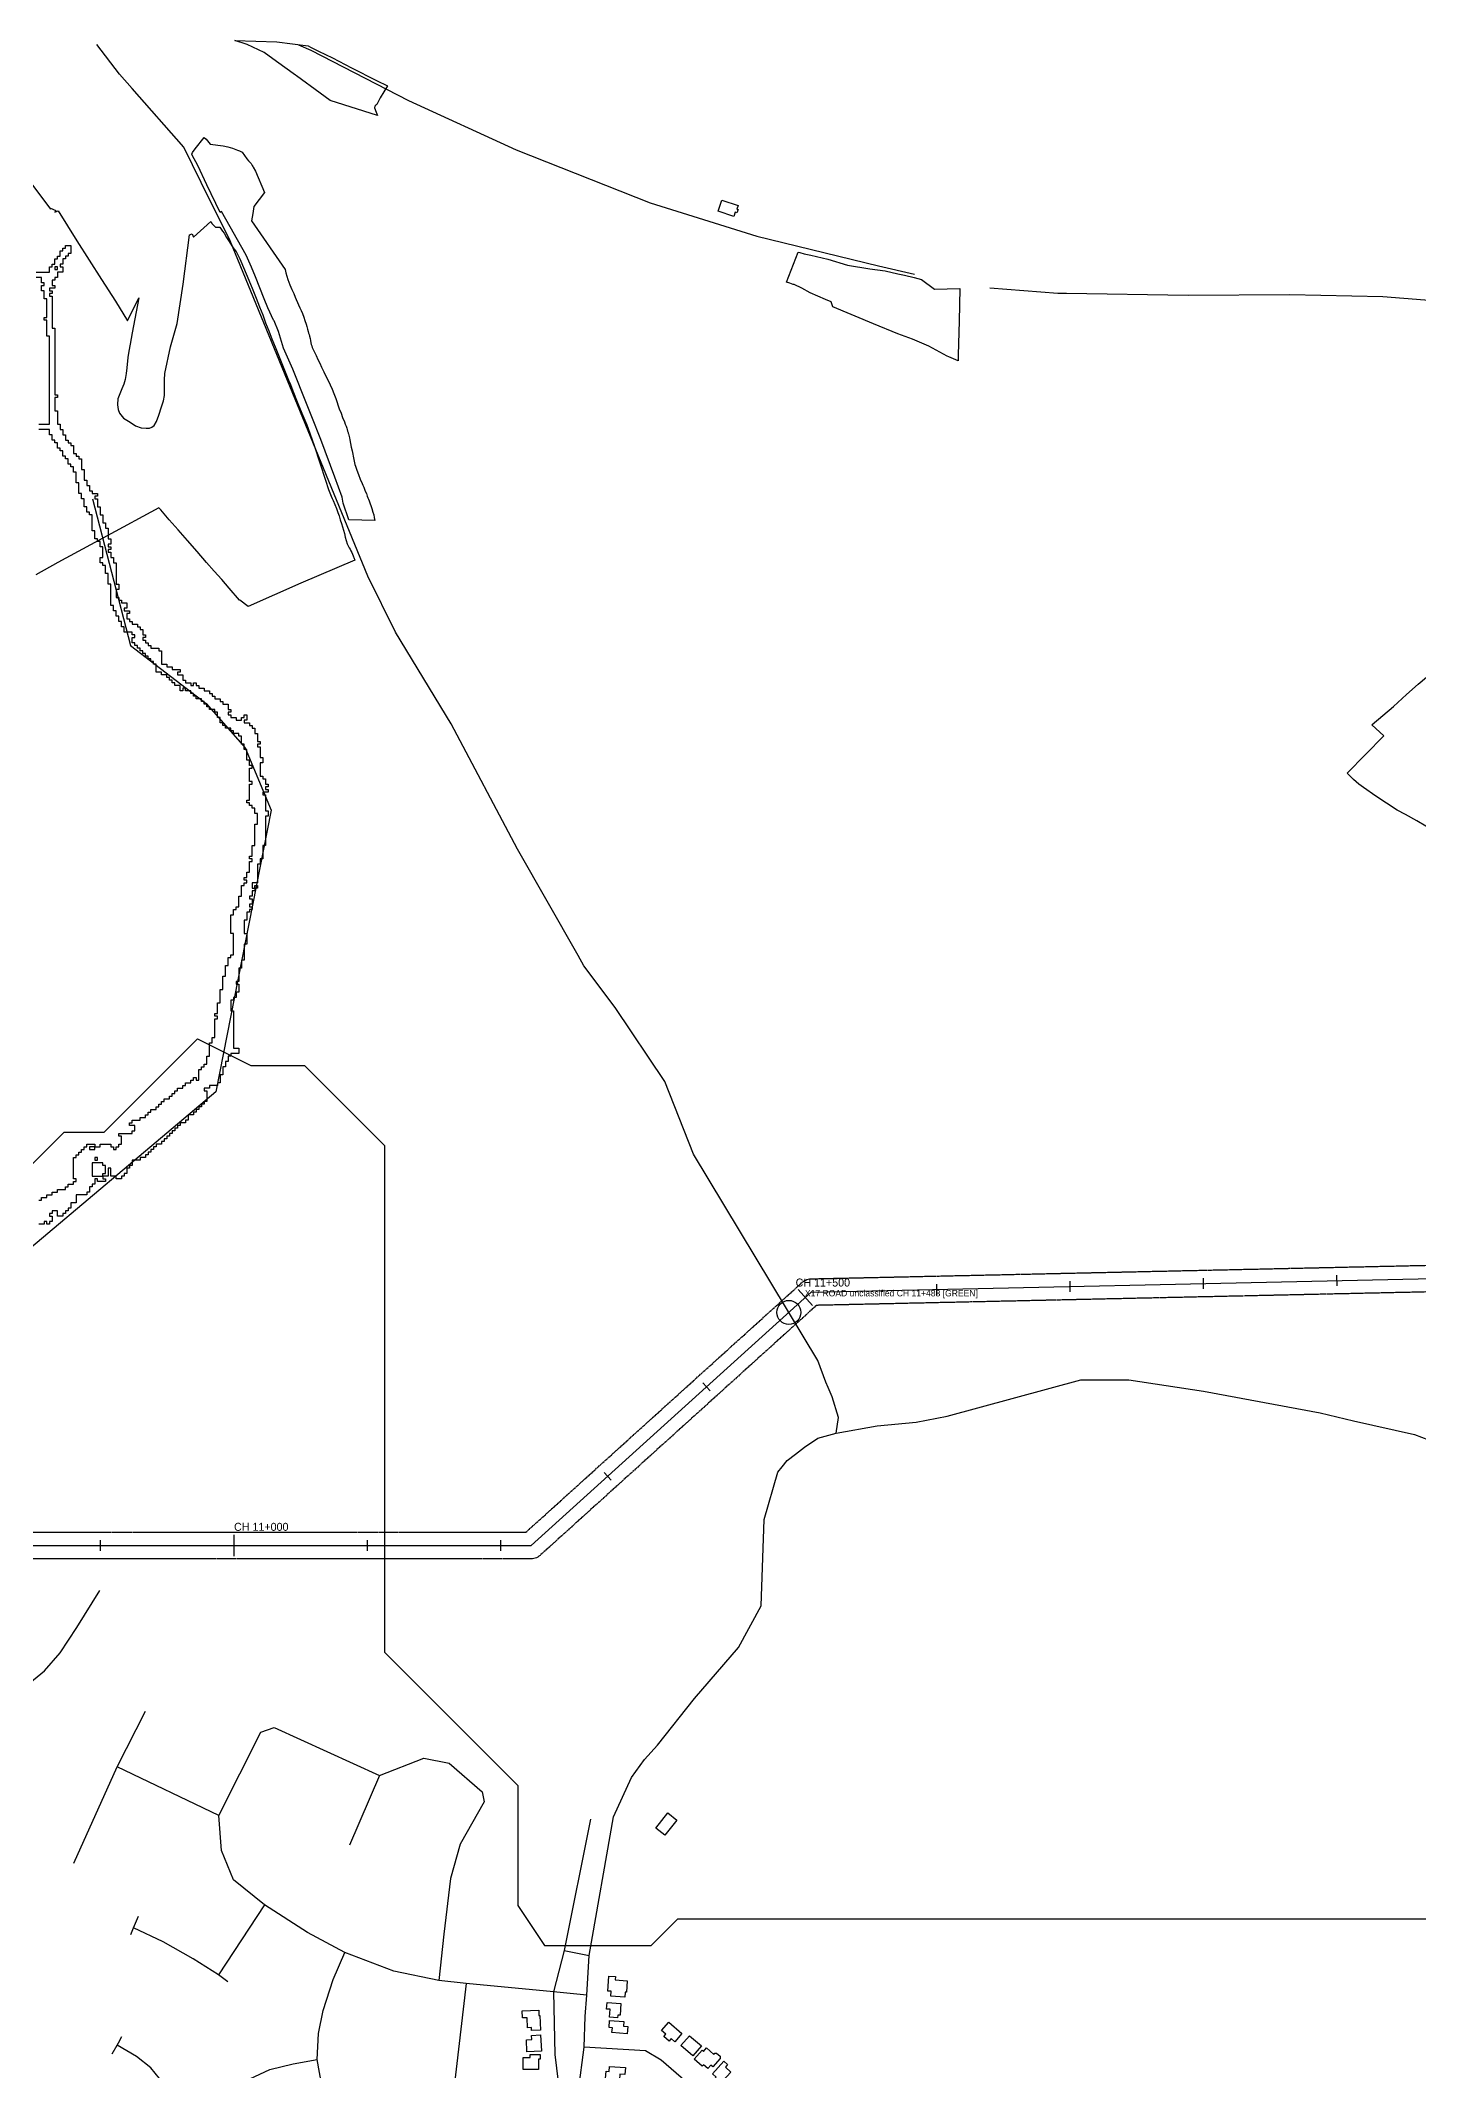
# Model space of a CAD drawing. Header units: metres. Extents: x 553506 to 563855, y 142925 to 150243.
# Drawn here: x 560357 to 561390, y 148571 to 150094 of the extents above; entities that cross this region are included whole.
import ezdxf

# ---------------------------------------------------------------- set-up
doc = ezdxf.new("R2010")
doc.units = ezdxf.units.M
doc.linetypes.add('DASHED', pattern=[1.524, 1.27, -0.254])
for name, color, linetype in [('C-ANCIENT_WOODLAND', 94, 'Continuous'), ('C-BUILDINGS', 8, 'Continuous'), ('C-FLOOD_ZONE_3', 150, 'Continuous'), ('C-ROADS', 33, 'Continuous'), ('C-WATERWAYS', 5, 'Continuous'), ('E-132KV-UGC-ALT', 8, 'Continuous'), ('E-132KV-UGC-CHAINAGE', 7, 'Continuous'), ('E-132KV-UGC-CROSSINGS', 6, 'Continuous'), ('E-132KV-UGC-ROUTE', 1, 'Continuous'), ('E-132KV-UGC-SWATHE', 4, 'DASHED')]:
    doc.layers.add(name, color=color, linetype=linetype)

msp = doc.modelspace()

# ---------------------------------------------------------------- linework, layer by layer
at = {"layer": 'C-ANCIENT_WOODLAND'}
for points in [[(560574.3517, 150048.6503), (560566.8969, 150054.0954), (560549.1205, 150067.1517), (560548.3125, 150067.7415), (560534.2052, 150078.0486), (560524.8965, 150084.8167), (560512.1085, 150090.615), (560502.7921, 150093.6317), (560534.432, 150092.6415), (560557.9553, 150089.6291), (560559.7072, 150088.7155), (560565.6024, 150085.8164), (560576.1066, 150080.7178), (560590.4036, 150073.3199), (560609.2023, 150063.8227), (560617.3279, 150059.5919), (560611.9232, 150050.7864), (560609.3507, 150045.6779), (560608.5427, 150045.248), (560607.9078, 150044.3882), (560607.6028, 150043.1886), (560608.7241, 150039.8495), (560609.877, 150037.3507), (560574.3517, 150048.6503)], [(560584.1043, 149746.7234), (560583.3046, 149751.3221), (560577.8051, 149766.2178), (560567.2762, 149794.3598), (560560.6719, 149811.5549), (560556.673, 149821.462), (560546.4739, 149847.1547), (560539.4738, 149862.9601), (560535.6728, 149875.3566), (560532.2759, 149883.3543), (560531.7729, 149883.9541), (560527.5762, 149893.2615), (560524.9708, 149900.0595), (560518.4736, 149916.5548), (560515.4724, 149923.7627), (560511.4736, 149932.7602), (560492.9717, 149965.4608), (560491.974, 149964.661), (560481.9068, 149985.5151), (560475.2365, 150000.0209), (560470.9738, 150007.7787), (560470.776, 150008.5085), (560471.2707, 150009.6782), (560473.0763, 150012.3774), (560479.928, 150020.855), (560481.3214, 150019.6553), (560484.5205, 150016.0563), (560494.1837, 150014.6467), (560497.6466, 150013.887), (560501.0766, 150012.9772), (560504.9517, 150011.5576), (560506.4853, 150010.8878), (560508.3157, 150009.8781), (560511.7869, 150004.8795), (560513.2545, 150003.41), (560515.1014, 150001.3505), (560515.9424, 150000.0209), (560516.4206, 149999.2611), (560516.7504, 149998.6813), (560518.5066, 149995.6322), (560525.0585, 149979.744), (560517.0381, 149969.2826), (560516.4965, 149963.8663), (560515.4132, 149958.45), (560540.5044, 149922.0232), (560541.1063, 149919.514), (560541.8072, 149916.9147), (560542.508, 149914.5154), (560543.3078, 149912.416), (560544.2065, 149910.4166), (560545.7071, 149906.9176), (560546.3007, 149905.418), (560547.0016, 149903.9184), (560548.1064, 149901.1192), (560550.5057, 149895.5208), (560551.5034, 149893.3215), (560552.501, 149891.2221), (560553.5069, 149888.9227), (560554.5046, 149886.3235), (560555.4033, 149883.7142), (560556.302, 149881.015), (560556.8049, 149879.1155), (560557.3079, 149877.316), (560557.8026, 149875.4166), (560558.2066, 149874.3169), (560558.6024, 149873.1172), (560558.8085, 149872.0176), (560559.3032, 149870.318), (560559.5011, 149868.6185), (560559.8061, 149866.919), (560560.2019, 149865.8193), (560560.507, 149864.6197), (560560.8038, 149863.52), (560561.8014, 149861.4206), (560562.8073, 149859.5211), (560563.805, 149857.5217), (560565.2067, 149854.5226), (560566.5011, 149851.6234), (560567.8038, 149848.6143), (560569.5023, 149845.3152), (560571.2008, 149841.9162), (560572.8086, 149838.6171), (560574.4081, 149835.418), (560575.8016, 149832.119), (560577.1043, 149828.9199), (560578.6049, 149825.121), (560581.2021, 149817.5232), (560582.5048, 149814.2141), (560583.7086, 149810.915), (560585.003, 149807.616), (560585.6049, 149806.0164), (560586.3058, 149804.5169), (560586.8005, 149802.9173), (560587.2045, 149801.9176), (560587.4024, 149800.8179), (560587.8064, 149799.7182), (560587.8064, 149799.2184), (560588.0042, 149798.8185), (560588.804, 149795.8194), (560589.1008, 149794.3198), (560589.7027, 149791.5206), (560590.2057, 149788.8214), (560590.8076, 149786.0222), (560592.0031, 149779.4141), (560592.8029, 149775.8151), (560593.4048, 149774.4155), (560593.8005, 149772.9159), (560594.4024, 149771.5163), (560595.6062, 149768.2173), (560596.8017, 149764.8182), (560598.3023, 149761.5192), (560598.8053, 149760.1196), (560599.5061, 149758.72), (560600.7016, 149755.8208), (560601.5014, 149753.9214), (560602.2022, 149751.9219), (560602.7052, 149750.8222), (560603.2081, 149749.6226), (560603.6039, 149748.4229), (560605.6075, 149742.8145), (560606.4072, 149739.9154), (560607.0009, 149737.9159), (560607.4049, 149735.9165), (560607.8006, 149733.8171), (560588.2797, 149734.1305), (560584.1043, 149746.7234)], [(561036.9066, 149856.9219), (561023.2033, 149864.4197), (561010.9017, 149869.7182), (561000.0017, 149873.6171), (560981.607, 149881.2149), (560951.1085, 149893.9213), (560949.8058, 149897.7202), (560945.6008, 149899.4197), (560934.2061, 149904.5183), (560927.808, 149908.0173), (560922.2013, 149910.6165), (560921.4015, 149910.8165), (560918.8044, 149911.7162), (560916.3232, 149912.3632), (560925.2338, 149934.8919), (560926.4063, 149934.6196), (560929.6054, 149933.8199), (560934.6019, 149932.6202), (560947.4065, 149929.821), (560962.1074, 149925.2223), (560978.8037, 149922.5231), (560990.4045, 149920.9236), (561000.0017, 149918.8142), (561005.0065, 149917.6145), (561012.2044, 149915.915), (561017.7404, 149914.4398), (561027.4836, 149907.2137), (561046.4852, 149907.6313), (561045.902, 149883.1144), (561045.2011, 149858.0216), (561045.0103, 149853.4543), (561038.0032, 149856.422), (561036.9066, 149856.9219)]]:
    msp.add_lwpolyline(points, close=True, dxfattribs=at)
for points in [[(560340.2072, 150000.0209), (560364.662, 149967.2403), (560364.662, 149967.9401), (560368.6609, 149966.1406), (560368.0672, 149964.841), (560370.3676, 149965.9407), (560384.5656, 149943.3371), (560402.8614, 149914.4354), (560413.3656, 149898.1401), (560422.361, 149883.4343), (560431.0018, 149900.6494), (560425.9476, 149874.5868), (560424.5624, 149865.9593), (560423.3174, 149860.7108), (560422.5671, 149855.8422), (560421.9405, 149848.2044), (560421.4458, 149843.9556), (560420.6955, 149839.5868), (560419.8132, 149836.0878), (560418.3126, 149832.4589), (560416.6966, 149828.59), (560415.3114, 149824.961), (560414.9486, 149820.5923), (560414.9486, 149820.3423), (560415.4351, 149816.9633), (560416.441, 149814.2041), (560419.3185, 149810.5851), (560424.315, 149807.456), (560428.5612, 149804.7068), (560432.692, 149803.2072), (560436.4435, 149802.9573), (560438.8181, 149803.0873), (560440.698, 149803.7071), (560442.314, 149805.0867), (560444.062, 149807.9559), (560445.8182, 149812.8345), (560447.8135, 149818.8428), (560449.446, 149823.4615), (560450.1963, 149827.3403), (560450.1963, 149832.4589), (560450.0644, 149839.2069), (560450.3117, 149843.9556), (560454.5662, 149863.9599), (560459.5627, 149881.4549), (560464.1882, 149910.8364), (560468.9868, 149947.9158), (560470.8584, 149948.6956), (560472.0045, 149946.2163), (560484.908, 149958.0229), (560485.9056, 149956.3234), (560486.0046, 149956.1235), (560488.4039, 149953.6142), (560491.5782, 149953.7542), (560492.7738, 149952.2546), (560493.7714, 149950.6551), (560494.7773, 149949.1555), (560496.7726, 149946.0564), (560498.5783, 149942.8573), (560500.5736, 149939.7582), (560502.2721, 149937.5588), (560503.7727, 149935.3594), (560505.1744, 149933.0601), (560505.8752, 149931.5605), (560506.576, 149929.861), (560507.2768, 149928.2615), (560513.4771, 149913.8556), (560516.3711, 149906.6576), (560518.7705, 149900.4594), (560521.3759, 149894.0612), (560523.7752, 149887.863), (560525.9766, 149881.9547), (560528.277, 149875.9564), (560530.5774, 149870.0581), (560531.7729, 149867.059), (560533.0756, 149864.0598), (560543.0769, 149839.057), (560544.5775, 149835.658), (560546.3749, 149830.9593), (560550.1759, 149821.562), (560553.7707, 149812.5546), (560556.7719, 149805.4566), (560557.7778, 149802.7574), (560562.3539, 149790.011), (560570.805, 149763.9185), (560573.2044, 149756.9205), (560575.2079, 149751.9219), (560575.8016, 149750.3224), (560576.5024, 149748.7228), (560577.8051, 149745.8237), (560579.0006, 149742.8145), (560580.1055, 149739.8154), (560581.0042, 149737.1162), (560581.804, 149734.317), (560582.8016, 149731.5178), (560583.5024, 149729.0185), (560584.3022, 149726.4192), (560585.102, 149723.9199), (560585.7039, 149721.3207), (560586.4047, 149718.7214), (560587.2045, 149716.1222), (560587.7074, 149715.2224), (560588.2021, 149714.2227), (560588.6061, 149713.323), (560589.307, 149712.1233), (560589.8017, 149710.9237), (560590.5025, 149709.714), (560591.0054, 149708.4144), (560591.6073, 149707.1147), (560591.8052, 149706.5149), (560592.102, 149705.9151), (560592.9265, 149703.8457), (560552.3608, 149686.8405), (560512.7681, 149669.3356), (560506.5678, 149673.9342), (560506.3616, 149674.0342), (560498.6608, 149682.9417), (560493.0624, 149689.4398), (560487.365, 149695.838), (560481.7666, 149702.3361), (560474.6676, 149710.5338), (560467.3625, 149718.6414), (560460.3624, 149726.8391), (560453.7664, 149734.237), (560447.3682, 149741.6349), (560445.8676, 149743.3344), (560407.1653, 149722.2404), (560404.0404, 149720.5409), (560370.2604, 149702.1362), (560353.7621, 149692.9388)], [(561402.4267, 149500.5938), (561388.9625, 149508.4516), (561380.3629, 149513.2502), (561374.1708, 149516.5493), (561358.2414, 149527.0463), (561349.0481, 149533.5444), (561345.445, 149535.9437), (561341.4462, 149539.5527), (561336.7465, 149544.2487), (561364.1149, 149572.3189), (561355.1412, 149580.551), (561355.4463, 149580.7509), (561371.4417, 149594.347), (561381.2451, 149603.1445), (561390.0426, 149610.8523), (561402.4432, 149621.5492)]]:
    msp.add_lwpolyline(points, dxfattribs=at)
at = {"layer": 'C-BUILDINGS'}
for points in [[(560880.1018, 149966.9953), (560879.2904, 149964.5658), (560877.9977, 149965.0039), (560876.9374, 149961.8208), (560865.1789, 149965.7262), (560867.9717, 149974.0612), (560880.0974, 149970.0337), (560879.1907, 149967.3007), (560880.1018, 149966.9953)], [(560825.1699, 148747.773), (560818.4606, 148753.0834), (560827.4803, 148764.3958), (560834.1825, 148759.0853), (560825.1699, 148747.773)], [(560788.0895, 148639.184), (560797.087, 148638.4864), (560796.426, 148629.9066), (560795.501, 148629.9778), (560795.2116, 148626.2736), (560784.7356, 148627.0808), (560785.0142, 148630.6845), (560782.4495, 148630.8825), (560783.3147, 148642.0953), (560788.2828, 148641.7166), (560788.0895, 148639.184)], [(560781.5303, 148617.3751), (560781.8918, 148622.3505), (560792.2889, 148621.6076), (560791.6519, 148612.7058), (560789.9703, 148612.8312), (560789.8252, 148610.7676), (560783.8417, 148611.2035), (560784.2769, 148617.1718), (560781.5303, 148617.3751)], [(560722.3834, 148603.3249), (560722.0567, 148610.8609), (560718.4755, 148610.7042), (560718.2459, 148616.0284), (560730.6862, 148616.5625), (560730.859, 148612.6056), (560731.4942, 148612.6366), (560731.9728, 148601.5882), (560725.2989, 148601.3014), (560725.2108, 148603.4468), (560722.3834, 148603.3249)], [(560783.3909, 148603.4985), (560783.8051, 148608.7983), (560794.5123, 148607.976), (560794.2484, 148604.5731), (560797.4158, 148604.3273), (560796.9921, 148598.8825), (560785.619, 148599.7618), (560785.8997, 148603.2988), (560783.3909, 148603.4985)], [(560832.6377, 148592.82), (560829.9646, 148595.1403), (560828.4057, 148593.3552), (560824.4176, 148596.8142), (560825.936, 148598.5535), (560822.8177, 148601.2495), (560828.2969, 148607.5427), (560838.0764, 148599.0673), (560832.6377, 148592.82)], [(560725.3027, 148597.6064), (560732.0098, 148597.9499), (560732.6584, 148585.7159), (560721.9039, 148585.1456), (560721.4223, 148594.2794), (560725.463, 148594.495), (560725.3027, 148597.6064)], [(560846.11, 148582.2788), (560837.2729, 148589.9044), (560843.7567, 148597.3754), (560852.5942, 148589.7388), (560846.11, 148582.2788)], [(560724.2966, 148583.295), (560731.7828, 148583.3178), (560731.7925, 148579.8789), (560730.5554, 148579.8736), (560730.5699, 148572.0385), (560719.1482, 148572.0149), (560719.1226, 148581.0962), (560724.302, 148581.1136), (560724.2966, 148583.295)], [(560862.5839, 148584.1527), (560864.0047, 148584.3197), (560866.7854, 148581.9137), (560866.7354, 148580.3873), (560861.2643, 148574.0609), (560859.7915, 148575.3281), (560857.4776, 148572.6512), (560854.1725, 148575.5083), (560853.2146, 148574.3987), (560847.1434, 148579.64), (560853.094, 148586.5044), (560854.1502, 148585.5915), (560856.3838, 148588.1546), (560861.9232, 148583.3752), (560862.5839, 148584.1527)], [(560872.3157, 148575.6426), (560870.6066, 148573.7414), (560874.6848, 148570.085), (560865.8215, 148560.2465), (560861.6214, 148563.9994), (560863.7223, 148566.3357), (560860.9604, 148568.8091), (560869.4316, 148578.2235), (560872.3157, 148575.6426)], [(560795.3657, 148568.2238), (560791.4768, 148568.5139), (560791.1741, 148564.5643), (560780.8244, 148565.3533), (560781.2303, 148570.6973), (560783.4587, 148570.5222), (560783.7517, 148574.3379), (560795.7621, 148573.4229), (560795.3657, 148568.2238)]]:
    msp.add_lwpolyline(points, close=True, dxfattribs=at)
at = {"layer": 'C-FLOOD_ZONE_3'}
for points in [[(560354.001, 149920.001), (560363.999, 149920.001), (560363.999, 149922.001), (560363.9994, 149924.0006), (560365.999, 149924.001), (560365.9994, 149926.0006), (560367.999, 149926.001), (560367.999, 149928.001), (560367.9994, 149930.0006), (560369.999, 149930.001), (560369.9994, 149932.0006), (560371.999, 149932.001), (560371.9994, 149936.0006), (560373.999, 149936.001), (560373.9994, 149938.0006), (560375.999, 149938.001), (560375.9994, 149940.0006), (560380.0006, 149940.0006), (560380.0006, 149933.9994), (560378.001, 149933.999), (560378.0006, 149931.9994), (560376.001, 149931.999), (560376.0006, 149929.9994), (560374.001, 149929.999), (560374.0006, 149925.9994), (560372.001, 149925.999), (560372.001, 149924.001), (560374.0006, 149924.0006), (560374.0006, 149919.9994), (560370.001, 149919.999), (560370.0006, 149915.9994), (560368.001, 149915.999), (560368.0006, 149913.9994), (560366.001, 149913.999), (560366.001, 149910.001), (560368.0006, 149910.0006), (560368.0006, 149907.9994), (560366.001, 149907.999), (560364.001, 149907.999), (560364.001, 149906.001), (560366.0006, 149906.0006), (560366.0006, 149903.9994), (560364.001, 149903.999), (560364.001, 149902.001), (560366.0006, 149902.0006), (560366.001, 149882.001), (560366.001, 149878.001), (560368.0006, 149878.0006), (560368.001, 149860.0005), (560368.001, 149855.9995), (560368.001, 149840.001), (560368.001, 149828.001), (560370.0006, 149828.0006), (560370.0006, 149825.9994), (560368.001, 149825.999), (560368.001, 149824), (560368.001, 149821.999), (560368.001, 149816.001), (560370.0006, 149816.0006), (560370.001, 149810.001), (560370.001, 149806.001), (560372.0006, 149806.0006), (560372.001, 149802.001), (560374.0006, 149802.0006), (560374.001, 149798.001), (560376.0006, 149798.0006), (560376.001, 149794.001), (560378.0006, 149794.0006), (560378.001, 149792.001), (560380.0006, 149792.0006), (560380.001, 149790.001), (560382.0006, 149790.0006), (560382.001, 149784.001), (560384.0006, 149784.0006), (560384.001, 149782.001), (560386.0006, 149782.0006), (560386.001, 149780.001), (560388.0006, 149780.0006), (560388.001, 149772.001), (560390.0006, 149772.0006), (560390.001, 149764.001), (560392.0006, 149764.0006), (560392.001, 149760.001), (560394.0006, 149760.0006), (560394.001, 149756.001), (560396.0006, 149756.0006), (560396.001, 149754.001), (560400.0006, 149754.0006), (560400.0006, 149751.9994), (560398.001, 149751.999), (560398.001, 149750.001), (560400.0006, 149750.0006), (560400.001, 149744.001), (560402.0006, 149744.0006), (560402.001, 149738.001), (560404.0006, 149738.0006), (560404.001, 149736.001), (560404.001, 149732.001), (560406.0006, 149732.0006), (560406.001, 149730.001), (560406.001, 149728.001), (560408.0006, 149728.0006), (560408.001, 149722.001), (560408.001, 149720.001), (560410.0006, 149720.0006), (560410.0006, 149715.9994), (560408.001, 149715.999), (560408.001, 149714.001), (560410.0006, 149714.0006), (560410.0006, 149711.9994), (560408.001, 149711.999), (560408.001, 149710.001), (560410.0006, 149710.0006), (560410.001, 149706.001), (560412.0006, 149706.0006), (560412.001, 149702.001), (560414.0006, 149702.0006), (560414.001, 149689.999), (560414.001, 149688.001), (560414.001, 149686.001), (560416.0006, 149686.0006), (560416.0007, 149681.9995), (560414.001, 149681.999), (560414.001, 149676.001), (560416.0006, 149676.0006), (560416.001, 149674.001), (560418.0006, 149674.0006), (560418.001, 149672.001), (560422.0006, 149672.0006), (560422.0006, 149667.9994), (560420.001, 149667.999), (560420.001, 149666.001), (560424.0006, 149666.0006), (560424.0006, 149663.9994), (560422.001, 149663.999), (560422.001, 149660.001), (560424.0006, 149660.0006), (560424.001, 149658.001), (560426.0006, 149658.0006), (560426.001, 149656.001), (560430.0006, 149656.0006), (560430.001, 149654.001), (560432.0006, 149654.0006), (560432.001, 149652.001), (560434.0006, 149652.0006), (560434.001, 149648.001), (560436.0006, 149648.0006), (560436.0006, 149645.9994), (560434.001, 149645.999), (560434.001, 149644.001), (560436.0006, 149644.0006), (560436.001, 149642.001), (560438.0006, 149642.0006), (560438.001, 149640.001), (560440.0006, 149640.0006), (560440.001, 149638.001), (560446.0006, 149638.0006), (560446.001, 149636.001), (560448.0006, 149636.0006), (560448.001, 149631.999), (560448.001, 149630.001), (560448.001, 149626.001), (560452.0006, 149626.0006), (560452.001, 149624.001), (560454.001, 149624.001), (560456.0005, 149624.0007), (560456.001, 149622.001), (560462.0006, 149622.0006), (560462.0006, 149619.9994), (560460.001, 149619.999), (560460.001, 149618.001), (560464.0006, 149618.0006), (560464.001, 149614.001), (560466.0006, 149614.0006), (560466.001, 149612.001), (560470.0006, 149612.0006), (560470.001, 149610.001), (560471.999, 149610.001), (560471.9994, 149612.0006), (560474.0006, 149612.0006), (560474.001, 149610.001), (560476.0006, 149610.0006), (560476.001, 149608.001), (560480.0006, 149608.0006), (560480.001, 149606.001), (560484.0006, 149606.0006), (560484.001, 149604.001), (560486.0006, 149604.0006), (560486.001, 149602.001), (560488.0006, 149602.0006), (560488.001, 149600.001), (560492.0006, 149600.0006), (560492.001, 149598.001), (560494.0006, 149598.0006), (560494.001, 149596.001), (560498.0006, 149596.0006), (560498.001, 149592.001), (560500.0006, 149592.0006), (560500.0006, 149589.9994), (560498.001, 149589.999), (560498.001, 149588.001), (560500.0006, 149588.0006), (560500.001, 149586.001), (560504.0006, 149586.0006), (560504.001, 149584.001), (560507.999, 149584.001), (560507.9994, 149586.0006), (560509.999, 149586.001), (560509.9994, 149588.0006), (560512.0006, 149588.0006), (560512.0006, 149583.9994), (560510.001, 149583.999), (560510.001, 149582.001), (560514.0006, 149582.0006), (560514.001, 149580.001), (560516.0006, 149580.0006), (560516.001, 149578.001), (560518.0006, 149578.0006), (560518.001, 149574.001), (560520.0006, 149574.0006), (560520.001, 149568.001), (560522.0006, 149568.0006), (560522.0006, 149565.9994), (560520.001, 149565.999), (560520.001, 149564.001), (560522.0006, 149564.0006), (560522.001, 149556.001), (560524.0006, 149556.0006), (560524.001, 149553.999), (560524.0006, 149551.9994), (560522.001, 149551.999), (560522.001, 149550), (560522.001, 149547.999), (560522.001, 149544.001), (560522.001, 149542.001), (560524.0006, 149542.0006), (560524.001, 149540.001), (560526.0006, 149540.0006), (560526.001, 149538.001), (560526.001, 149536.001), (560528.0006, 149536.0006), (560528.0006, 149533.9994), (560526.001, 149533.999), (560526.001, 149532.001), (560528.0006, 149532.0006), (560528.0006, 149529.9994), (560524.001, 149529.999), (560524.001, 149528.001), (560526.0006, 149528.0006), (560526.001, 149516.001), (560528.0006, 149516.0006), (560528.0006, 149511.9994), (560526.001, 149511.999), (560526.001, 149497.999), (560526.001, 149496.001), (560526.001, 149493.999), (560526.0006, 149489.9994), (560524.001, 149489.999), (560524.001, 149485.999), (560524.0006, 149479.9994), (560522.001, 149479.999), (560522.0006, 149475.9994), (560520.001, 149475.999), (560520.001, 149474), (560520.001, 149463.999), (560520.0006, 149461.9994), (560518, 149461.999), (560516.001, 149461.999), (560516.001, 149460), (560516.001, 149458.001), (560518, 149458), (560518.0006, 149455.9994), (560516.001, 149455.999), (560516.0006, 149451.9994), (560514.001, 149451.999), (560514.001, 149450.001), (560516.0007, 149450.0005), (560516.0006, 149445.9994), (560514.001, 149445.999), (560514.001, 149444.001), (560516.0006, 149444.0006), (560516.0006, 149441.9994), (560514.001, 149441.999), (560514.0006, 149439.9994), (560512.001, 149439.999), (560512.0006, 149433.9994), (560510.001, 149433.999), (560510.001, 149424.001), (560512.0006, 149424.0006), (560512.001, 149422.001), (560512.001, 149419.999), (560512.0006, 149415.9994), (560510.001, 149415.999), (560510.001, 149412), (560510.001, 149409.9995), (560510.0006, 149403.9994), (560508.001, 149403.999), (560508.0006, 149397.9994), (560506.001, 149397.999), (560506.0006, 149387.9994), (560504.001, 149387.999), (560504.001, 149386.001), (560506.0007, 149386.0005), (560506.0006, 149379.9994), (560504.001, 149379.999), (560504.0006, 149375.9994), (560502.001, 149375.999), (560502.0006, 149373.9994), (560500.001, 149373.999), (560500.001, 149372), (560500.001, 149366.001), (560502.0006, 149366.0006), (560502.001, 149353.999), (560502.001, 149352.001), (560502.001, 149344), (560502.001, 149340), (560502.001, 149338.001), (560504.001, 149338.001), (560506.0006, 149338.0006), (560506.001, 149336.001), (560506.0006, 149333.9994), (560500.001, 149333.999), (560500.0006, 149331.9994), (560498.001, 149331.999), (560498.001, 149329.9995), (560498.0006, 149327.9994), (560496.001, 149327.999), (560496.0006, 149323.9994), (560494.001, 149323.999), (560494.001, 149322), (560494.001, 149319.999), (560494.0006, 149317.9994), (560492.001, 149317.999), (560492.001, 149313.999), (560492.0006, 149311.9994), (560490.001, 149311.999), (560490.0006, 149309.9994), (560488.001, 149309.999), (560484.001, 149309.999), (560484.0006, 149307.9994), (560480.001, 149307.999), (560480.001, 149306.001), (560482.0007, 149306.0005), (560482.001, 149302.001), (560482.001, 149299.999), (560482.0006, 149297.9994), (560480.001, 149297.999), (560480.0006, 149295.9994), (560478.001, 149295.999), (560478.0006, 149293.9994), (560476.001, 149293.999), (560476.0006, 149291.9994), (560474.001, 149291.999), (560474.0006, 149289.9994), (560472.001, 149289.999), (560472.0006, 149287.9994), (560470.0005, 149287.999), (560468.001, 149287.999), (560468.001, 149285.9995), (560468.0006, 149283.9994), (560466.001, 149283.999), (560466.0006, 149281.9994), (560464.0005, 149281.999), (560462.001, 149281.999), (560462.0006, 149279.9994), (560460.001, 149279.999), (560460.0006, 149277.9994), (560458.001, 149277.999), (560458.0006, 149275.9994), (560456.001, 149275.999), (560456.0006, 149273.9994), (560454.001, 149273.999), (560454.0006, 149271.9994), (560452.001, 149271.999), (560452.0006, 149269.9994), (560450.001, 149269.999), (560450.0006, 149267.9994), (560448.001, 149267.999), (560448.0006, 149265.9994), (560446.0005, 149265.999), (560444.001, 149265.999), (560444.0006, 149263.9994), (560442.001, 149263.999), (560442.0006, 149261.9994), (560440.001, 149261.999), (560440.0006, 149259.9994), (560438.001, 149259.999), (560438.0006, 149257.9994), (560436.001, 149257.999), (560436.0006, 149255.9994), (560434.001, 149255.999), (560432.001, 149255.999), (560432.0006, 149253.9994), (560428.0005, 149253.999), (560426.001, 149253.999), (560426.001, 149251.9995), (560426.0006, 149249.9994), (560424.001, 149249.999), (560424.0006, 149247.9994), (560422.001, 149247.999), (560422.0006, 149243.9994), (560420.001, 149243.999), (560420.0006, 149241.9994), (560418.001, 149241.999), (560418.0006, 149239.9994), (560413.9994, 149239.9994), (560413.999, 149241.999), (560411.999, 149241.999), (560409.9994, 149241.9994), (560409.999, 149246), (560409.999, 149247.999), (560408.001, 149247.999), (560408.0006, 149241.9994), (560404, 149242), (560404.001, 149240.001), (560406.0006, 149240.0006), (560406.0006, 149237.9994), (560399.9994, 149237.9994), (560399.999, 149239.999), (560398.001, 149239.999), (560398.0006, 149235.9994), (560396.001, 149235.999), (560396.0006, 149233.9994), (560394.001, 149233.999), (560394.001, 149231.9995), (560394.0006, 149229.9994), (560392.001, 149229.999), (560392.0006, 149227.9994), (560390, 149227.999), (560388, 149227.999), (560386.0005, 149227.999), (560384.001, 149227.999), (560384.001, 149225.9995), (560384.001, 149224), (560384.0006, 149221.9994), (560382.001, 149221.999), (560380.001, 149221.999), (560380.001, 149219.9995), (560380.0006, 149217.9994), (560378.001, 149217.999), (560378.0006, 149215.9994), (560376.001, 149215.999), (560376.0006, 149213.9994), (560374.001, 149213.999), (560374.0006, 149211.9994), (560369.9995, 149211.9993), (560369.999, 149215.999), (560366.001, 149215.999), (560366.0006, 149213.9994), (560364.001, 149213.999), (560364.001, 149212.001), (560366.0006, 149212.0006), (560366.0006, 149207.9994), (560364.001, 149207.999), (560364.0006, 149205.9994), (560361.9994, 149205.9994), (560361.999, 149207.999), (560360.001, 149207.999), (560360.0006, 149205.9994), (560356.001, 149205.999)], [(560356.001, 149806.001), (560357.999, 149806.001), (560363.999, 149806.001), (560363.999, 149816), (560363.999, 149818.001), (560363.999, 149822), (560363.999, 149830), (560363.999, 149831.9995), (560363.999, 149836.001), (560363.999, 149858), (560363.999, 149860), (560363.999, 149865.999), (560363.999, 149871.999), (560361.9994, 149871.9994), (560361.999, 149879.999), (560361.999, 149883.999), (560359.9994, 149883.9994), (560359.9994, 149886.0006), (560361.999, 149886.001), (560361.999, 149899.999), (560359.9994, 149899.9994), (560359.999, 149905.999), (560357.9994, 149905.9994), (560357.9994, 149910.0006), (560359.999, 149910.001), (560359.999, 149911.999), (560357.9994, 149911.9994), (560357.999, 149915.999), (560353.9994, 149915.9994)], [(560355.9994, 149224.0006), (560357.999, 149224.001), (560357.9994, 149226.0006), (560361.999, 149226.001), (560361.9994, 149228.0006), (560365.999, 149228.001), (560365.9994, 149230.0006), (560369.999, 149230.001), (560369.9994, 149232.0006), (560375.999, 149232.001), (560375.9994, 149234.0006), (560377.999, 149234.001), (560377.9994, 149236.0006), (560381.999, 149236.001), (560381.9994, 149238.0006), (560383.999, 149238.001), (560383.999, 149239.999), (560381.9994, 149239.9994), (560381.9994, 149256.0006), (560383.999, 149256.001), (560383.9994, 149258.0006), (560385.999, 149258.001), (560385.9994, 149260.0006), (560387.999, 149260.001), (560387.9994, 149262.0006), (560389.999, 149262.001), (560389.9994, 149264.0006), (560391.999, 149264.001), (560391.9994, 149266.0006), (560398.0006, 149266.0006), (560398, 149264), (560401.999, 149264.001), (560401.9994, 149266.0006), (560406, 149266.001), (560408, 149266.001), (560410.0006, 149266.0006), (560410.001, 149264.001), (560412.0006, 149264.0006), (560412.001, 149262.001), (560413.999, 149262.001), (560413.9994, 149264.0006), (560415.999, 149264.001), (560415.9994, 149266.0006), (560417.999, 149266.001), (560417.999, 149269.999), (560417.999, 149271.999), (560415.9994, 149271.9994), (560415.9994, 149274.0006), (560420, 149274.001), (560422, 149274.001), (560425.999, 149274.001), (560425.9994, 149276.0006), (560427.999, 149276.001), (560427.999, 149278.0005), (560427.999, 149279.999), (560426, 149279.999), (560423.9994, 149279.9994), (560423.9994, 149282.0006), (560425.999, 149282.001), (560425.9994, 149284.0006), (560430, 149284.001), (560431.999, 149284.001), (560431.9994, 149286.0006), (560434, 149286.001), (560435.999, 149286.001), (560435.9994, 149288.0006), (560437.999, 149288.001), (560437.9994, 149290.0006), (560439.999, 149290.001), (560439.9994, 149292.0006), (560441.9995, 149292.001), (560443.999, 149292.001), (560443.9994, 149294.0006), (560445.999, 149294.001), (560445.9994, 149296.0006), (560447.999, 149296.001), (560447.9994, 149298.0006), (560449.999, 149298.001), (560449.9994, 149300.0006), (560451.9995, 149300.001), (560453.999, 149300.001), (560453.9994, 149302.0006), (560455.999, 149302.001), (560455.9994, 149304.0006), (560457.999, 149304.001), (560457.9994, 149306.0006), (560459.999, 149306.001), (560459.9994, 149308.0006), (560461.9995, 149308.001), (560463.999, 149308.001), (560463.9994, 149310.0006), (560465.999, 149310.001), (560465.9994, 149312.0006), (560467.9995, 149312.001), (560469.999, 149312.001), (560469.9994, 149314.0006), (560471.999, 149314.001), (560471.9994, 149316.0006), (560474.0005, 149316.0007), (560474.001, 149314.001), (560475.999, 149314.001), (560475.999, 149320.001), (560475.9994, 149322.0006), (560477.999, 149322.001), (560477.9994, 149324.0006), (560479.999, 149324.001), (560479.9994, 149326.0006), (560481.999, 149326.001), (560481.999, 149328.001), (560481.9994, 149332.0006), (560483.999, 149332.001), (560483.999, 149334.001), (560483.999, 149335.999), (560483.999, 149338), (560483.9994, 149342.0006), (560485.999, 149342.001), (560485.9994, 149346.0006), (560487.999, 149346.001), (560487.999, 149354.001), (560487.999, 149358), (560487.9994, 149360.0006), (560489.999, 149360.001), (560489.999, 149361.999), (560487.9994, 149361.9994), (560487.9994, 149364.0006), (560489.999, 149364.001), (560489.999, 149366.001), (560489.999, 149368), (560489.9994, 149372.0006), (560491.999, 149372.001), (560491.999, 149378.001), (560491.999, 149380), (560491.9994, 149382.0006), (560493.999, 149382.001), (560493.999, 149384.001), (560493.999, 149390), (560493.9994, 149392.0006), (560495.999, 149392.001), (560495.999, 149396.0005), (560495.9994, 149400.0006), (560497.999, 149400.001), (560497.999, 149402.001), (560497.999, 149404), (560497.9994, 149406.0006), (560499.999, 149406.001), (560499.9994, 149408.0006), (560501.999, 149408.001), (560501.999, 149414), (560501.999, 149423.999), (560499.9994, 149423.9994), (560499.999, 149434.001), (560499.9994, 149438.0006), (560501.999, 149438.001), (560501.999, 149440.001), (560501.9994, 149442.0006), (560503.999, 149442.001), (560503.9994, 149444.0006), (560505.999, 149444.001), (560505.9994, 149452.0006), (560507.999, 149452.001), (560507.999, 149458.001), (560507.9994, 149460.0006), (560509.999, 149460.001), (560509.9994, 149462.0006), (560511.999, 149462.001), (560511.999, 149463.999), (560509.9994, 149463.9994), (560509.9994, 149466.0006), (560511.999, 149466.001), (560511.9994, 149470.0006), (560513.999, 149470.001), (560513.9994, 149478.0006), (560515.999, 149478.001), (560515.999, 149479.999), (560513.9993, 149479.9995), (560513.9994, 149482.0006), (560515.999, 149482.001), (560515.999, 149488.001), (560515.9994, 149490.0006), (560517.999, 149490.001), (560517.999, 149504.001), (560517.9994, 149506.0006), (560519.999, 149506.001), (560519.999, 149513.999), (560517.9994, 149513.9994), (560517.999, 149515.999), (560517.999, 149517.999), (560515.9994, 149517.9994), (560515.999, 149519.999), (560513.9994, 149519.9994), (560513.999, 149521.999), (560511.9994, 149521.9994), (560511.9994, 149524.0006), (560513.999, 149524.001), (560513.9994, 149536.0006), (560515.999, 149536.001), (560515.999, 149537.999), (560513.9994, 149537.9994), (560513.9994, 149548.0006), (560515.999, 149548.001), (560515.999, 149549.999), (560513.9994, 149549.9994), (560513.999, 149552), (560513.999, 149553.999), (560511.9994, 149553.9994), (560511.999, 149556), (560511.999, 149561.999), (560509.9994, 149561.9994), (560509.999, 149563.9995), (560509.999, 149565.999), (560507.9994, 149565.9994), (560507.999, 149571.999), (560505.9994, 149571.9994), (560505.999, 149573.999), (560501.9994, 149573.9994), (560501.999, 149575.999), (560499.9994, 149575.9994), (560499.999, 149577.999), (560497.999, 149577.999), (560495.9994, 149577.9994), (560495.999, 149579.999), (560493.9994, 149579.9994), (560493.999, 149581.999), (560491.9994, 149581.9994), (560491.999, 149585.999), (560489.9994, 149585.9994), (560489.999, 149589.999), (560487.9994, 149589.9994), (560487.999, 149591.999), (560483.9994, 149591.9994), (560483.999, 149593.999), (560481.9994, 149593.9994), (560481.999, 149595.999), (560479.9994, 149595.9994), (560479.999, 149597.999), (560477.9994, 149597.9994), (560477.999, 149599.999), (560476, 149599.999), (560473.9994, 149599.9994), (560473.999, 149601.999), (560471.9994, 149601.9994), (560471.999, 149603.999), (560469.9994, 149603.9994), (560469.999, 149605.999), (560468, 149605.999), (560465.9994, 149605.9994), (560465.999, 149607.999), (560464.001, 149607.999), (560464.0005, 149605.9993), (560461.9994, 149605.9994), (560461.999, 149609.999), (560457.9994, 149609.9994), (560457.999, 149611.999), (560455.9994, 149611.9994), (560455.999, 149613.999), (560453.9994, 149613.9994), (560453.999, 149615.999), (560451.9994, 149615.9994), (560451.999, 149617.999), (560447.9994, 149617.9994), (560447.999, 149619.999), (560443.9994, 149619.9994), (560443.999, 149623.999), (560443.999, 149625.999), (560441.9994, 149625.9994), (560441.999, 149627.999), (560439.9994, 149627.9994), (560439.999, 149629.999), (560437.9994, 149629.9994), (560437.999, 149631.999), (560435.9994, 149631.9994), (560435.999, 149633.999), (560433.9994, 149633.9994), (560433.999, 149635.999), (560431.9994, 149635.9994), (560431.999, 149637.999), (560429.9994, 149637.9994), (560429.999, 149639.999), (560427.9994, 149639.9994), (560427.999, 149641.999), (560425.9994, 149641.9994), (560425.9994, 149646.0006), (560427.999, 149646.001), (560427.999, 149647.999), (560425.9994, 149647.9994), (560425.999, 149649.999), (560421.999, 149649.999), (560419.9994, 149649.9994), (560419.999, 149652), (560419.999, 149653.999), (560417.9994, 149653.9994), (560417.999, 149657.999), (560415.9994, 149657.9994), (560415.999, 149659.999), (560415.999, 149661.999), (560413.9994, 149661.9994), (560413.999, 149665.999), (560411.9994, 149665.9994), (560411.999, 149667.999), (560411.999, 149669.999), (560409.9994, 149669.9994), (560409.999, 149676.001), (560409.999, 149678), (560409.999, 149683.999), (560409.999, 149685.999), (560407.9994, 149685.9994), (560407.999, 149693.999), (560405.9994, 149693.9994), (560405.999, 149699.999), (560403.9994, 149699.9994), (560403.999, 149701.999), (560401.9994, 149701.9994), (560401.9994, 149706.0006), (560403.999, 149706.001), (560403.999, 149708.001), (560403.999, 149709.999), (560403.999, 149713.999), (560401.9994, 149713.9994), (560401.999, 149717.999), (560399.9994, 149717.9994), (560399.999, 149719.999), (560397.9994, 149719.9994), (560397.999, 149721.999), (560397.999, 149725.999), (560395.9994, 149725.9994), (560395.999, 149733.999), (560395.999, 149737.999), (560393.9994, 149737.9994), (560393.999, 149739.999), (560391.9994, 149739.9994), (560391.999, 149743.999), (560389.9994, 149743.9994), (560389.999, 149747.999), (560389.999, 149749.999), (560387.9994, 149749.9994), (560387.999, 149751.999), (560387.999, 149753.999), (560385.9994, 149753.9994), (560385.999, 149757.999), (560385.999, 149761.999), (560383.9994, 149761.9994), (560383.999, 149763.999), (560383.999, 149769.999), (560381.9994, 149769.9994), (560381.999, 149771.999), (560381.999, 149773.999), (560379.9994, 149773.9994), (560379.999, 149775.999), (560377.9994, 149775.9994), (560377.999, 149777.999), (560377.999, 149779.999), (560375.9994, 149779.9994), (560375.999, 149781.999), (560373.9994, 149781.9994), (560373.999, 149783.999), (560373.999, 149785.999), (560371.9994, 149785.9994), (560371.999, 149787.999), (560369.9994, 149787.9994), (560369.999, 149789.999), (560369.999, 149791.999), (560367.9994, 149791.9994), (560367.999, 149793.999), (560365.9994, 149793.9994), (560365.999, 149795.999), (560365.999, 149797.999), (560363.9994, 149797.9994), (560363.999, 149799.999), (560363.999, 149801.999), (560361.999, 149801.999), (560356.001, 149801.999)]]:
    msp.add_lwpolyline(points, dxfattribs=at)
for points in [[(560369.999, 149922.001), (560369.999, 149923.999), (560368.001, 149923.999), (560368.001, 149922.001), (560369.999, 149922.001)], [(560517.9995, 149460.0007), (560520.0006, 149460.0006), (560520.0006, 149457.9994), (560518, 149458), (560517.9995, 149460.0007)], [(560394.001, 149263.999), (560394.001, 149262.001), (560397.999, 149262.001), (560398, 149264), (560394.001, 149263.999)], [(560403.9994, 149244.0006), (560405.999, 149244.001), (560405.999, 149246.001), (560405.999, 149247.999), (560405.999, 149249.999), (560403.9994, 149249.9994), (560403.999, 149251.999), (560396.001, 149251.999), (560396.001, 149247.999), (560396.001, 149244.001), (560396.001, 149242.001), (560404, 149242), (560403.9994, 149244.0006)], [(560399.999, 149254.001), (560399.999, 149255.999), (560398.001, 149255.999), (560398.001, 149254.001), (560399.999, 149254.001)]]:
    msp.add_lwpolyline(points, close=True, dxfattribs=at)
at = {"layer": 'C-ROADS'}
for points in [[(560953.5848, 149049.3605), (560955.3115, 149060.9455), (560950.6197, 149076.3806), (560947.6503, 149083.4775), (560945.9731, 149087.4763), (560939.9247, 149103.8261), (560846.6629, 149258.5502), (560825.1649, 149312.9263), (560788.0261, 149368.6044), (560764.5972, 149399.6359), (560760.1378, 149407.4543), (560714.7202, 149487.1707), (560664.9869, 149581.3327), (560623.4542, 149650.0078), (560602.4948, 149691.9803), (560499.4887, 149943.5038), (560477.7328, 149987.099), (560464.6407, 150013.7803), (560425.9962, 150057.7604), (560416.413, 150068.335), (560399.5213, 150090.8126)], [(560550.5731, 150090.5745), (560559.7975, 150086.5754), (560632.9612, 150048.7852), (560713.8921, 150011.8292), (560814.1154, 149971.8949), (560894.0804, 149946.8873), (560985.3521, 149924.6174), (561012.2702, 149918.4967)], [(561068.9521, 149908.1251), (561119.7537, 149904.3038), (561121.1521, 149904.2809), (561126.2496, 149904.1961), (561217.5872, 149902.5899), (561293.7458, 149903.1907), (561363.3769, 149901.7954), (561416.8996, 149897.4903)], [(560953.5848, 149049.3605), (560984.3637, 149054.8555), (561013.6565, 149057.5883), (561036.762, 149061.9192), (561136.9399, 149089.3484), (561172.94, 149089.2763), (561228.9973, 149080.8635), (561316.5015, 149064.4684), (561341.4998, 149058.6092), (561387.2146, 149048.1368), (561397.6694, 149044.2026), (561432.7469, 149031.0254), (561492.4216, 149002.9842), (561510.1251, 148992.166), (561534.4561, 148980.6549), (561546.7489, 148969.8558), (561615.8075, 148905.5597)], [(560819.7558, 148815.2856), (560847.5049, 148850.1573), (560880.4536, 148888.6201), (560897.48, 148919.6724), (560899.6534, 148984.3731), (560910.0191, 149020.0695), (560913.1153, 149023.8729), (560917.0055, 149028.6583), (560923.2283, 149033.5057), (560929.8831, 149038.6227), (560939.9177, 149045.4039), (560953.5848, 149049.3605)], [(560254.4015, 148800.8589), (560275.2244, 148815.8888), (560303.4234, 148830.4146), (560325.9319, 148844.2842), (560346.5829, 148859.6542), (560360.1512, 148871.0522), (560372.0347, 148884.4677), (560384.5359, 148903.3898), (560401.7434, 148931.196)], [(560382.1845, 148726.6935), (560414.7255, 148798.9202), (560435.9951, 148840.7993)], [(560741.6483, 148630.1504), (560676.4099, 148636.5229), (560655.8338, 148638.6393), (560622.1998, 148645.6675), (560585.3969, 148659.6978), (560557.3095, 148674.6798), (560525.1754, 148695.4567), (560501.9664, 148714.2755), (560492.8877, 148736.1406), (560490.8645, 148762.3999), (560522.5086, 148825.0274)], [(560522.5086, 148825.0274), (560532.4749, 148828.4332), (560611.454, 148792.5378), (560644.4616, 148805.5018), (560663.6094, 148801.8715), (560688.3428, 148780.1405), (560689.7733, 148772.8505), (560671.8267, 148740.9911), (560664.6057, 148715.2995), (560659.5474, 148673.4369), (560655.8338, 148638.6393)], [(560786.6855, 148761.4821), (560800.182, 148790.9988), (560809.9001, 148804.5591), (560819.7558, 148815.2856)], [(560490.8645, 148762.3999), (560414.7255, 148798.9202)], [(560611.454, 148792.5378), (560588.754, 148740.3289)], [(560434.5784, 148336.6527), (560494.8934, 148361.3095), (560518.5795, 148371.7775), (560537.5038, 148379.5925), (560548.6075, 148384.4362), (560555.9731, 148387.4267), (560563.8989, 148390.3903), (560628.8807, 148420.6929), (560666.7101, 148438.4824), (560707.2497, 148460.3528), (560737.8803, 148484.5511), (560749.2924, 148504.0966), (560756.3339, 148523.6834), (560764.7017, 148588.6557), (560765.5702, 148611.8224), (560766.6831, 148627.8511), (560768.5547, 148657.6048), (560786.6855, 148761.4821)], [(560769.451, 148759.8071), (560749.792, 148661.1912), (560741.6483, 148630.1504), (560742.8207, 148583.3183), (560748.1024, 148540.3212), (560741.3306, 148511.8944), (560725.3012, 148487.7746), (560699.2672, 148469.9308), (560679.7685, 148460.6058), (560647.3752, 148451.8457), (560618.9927, 148440.9074), (560596.3699, 148429.0921), (560575.1933, 148411.9351), (560548.1789, 148395.4638), (560513.0986, 148382.0684), (560498.9706, 148375.3495)], [(560424.8143, 148673.3433), (560426.8926, 148678.1942), (560430.6525, 148686.9486)], [(560525.1754, 148695.4567), (560490.5311, 148642.9083)], [(560497.7691, 148637.6697), (560490.5311, 148642.9083), (560471.7395, 148655.0315), (560449.1247, 148667.8144), (560426.8926, 148678.1942)], [(560618.9927, 148440.9074), (560585.6179, 148508.4582), (560570.8672, 148544.6928), (560564.7356, 148579.5942), (560565.621, 148599.1217), (560569.0361, 148616.213), (560576.5818, 148639.5884), (560585.3969, 148659.6978)], [(560749.792, 148661.1912), (560768.5547, 148657.6048)], [(560676.4099, 148636.5229), (560667.0758, 148557.274), (560671.7947, 148521.5161), (560689.7364, 148484.9809), (560699.2672, 148469.9308)], [(560766.6831, 148627.8511), (560741.6483, 148630.1504)], [(560410.95, 148583.6917), (560414.6761, 148590.1745), (560415.6328, 148591.9963), (560418.1931, 148596.8622)], [(560401.7556, 148492.2271), (560427.7223, 148508.6649), (560470.3434, 148532.1677), (560493.6688, 148550.3486), (560514.0771, 148565.0104), (560529.0441, 148571.9337), (560546.5753, 148576.2104), (560564.7356, 148579.5942)], [(560470.3434, 148532.1677), (560452.8832, 148557.1544), (560439.9834, 148573.3351), (560429.2928, 148581.6826), (560414.6761, 148590.1745)], [(561123.505, 148353.3474), (561090.4099, 148369.1823), (561047.0157, 148398.0061), (560974.9311, 148449.8271), (560923.1726, 148493.0814), (560882.3428, 148527.1401), (560822.4223, 148579.0548), (560810.6247, 148585.8977), (560764.7017, 148588.6557)]]:
    msp.add_lwpolyline(points, dxfattribs=at)
at = {"layer": 'C-WATERWAYS'}
msp.add_lwpolyline([(560396.1474, 149749.8489), (560424.7734, 149640.066), (560481.3253, 149596.3562), (560510.5571, 149563.1676), (560530.0133, 149516.5066), (560488.6311, 149305.2104), (560472.7029, 149291.7682), (560423.0929, 149249.8934), (560332.5671, 149173.4846), (560277.7496, 149065.2695), (560251.7633, 148994.4503)], dxfattribs=at)
at = {"layer": 'E-132KV-UGC-ALT'}
msp.add_lwpolyline([(560125, 149025), (560375, 149275), (560405, 149275), (560475, 149345), (560515, 149325), (560555, 149325), (560615, 149265), (560615, 148885), (560715, 148785), (560715, 148695), (560735, 148665), (560815, 148665), (560835, 148685), (561465, 148685)], dxfattribs=at)
at = {"layer": 'E-132KV-UGC-CHAINAGE'}
for p, q in [((560935.9963, 149145.113), (560925.2617, 149156.9776)), ((561029.1707, 149153.0687), (561028.9949, 149161.0668)), ((561129.1465, 149155.266), (561128.9707, 149163.2641)), ((561229.1224, 149157.4633), (561228.9466, 149165.4613)), ((561329.0982, 149159.6605), (561328.9225, 149167.6586)), ((560859.1591, 149080.9878), (560853.7918, 149086.9201)), ((560785.0055, 149013.8965), (560779.6382, 149019.8288)), ((560502.3015, 148957), (560502.3015, 148973)), ((560402.3015, 148961), (560402.3015, 148969)), ((560602.3015, 148961), (560602.3015, 148969)), ((560702.3015, 148961), (560702.3015, 148969))]:
    msp.add_line(p, q, dxfattribs=at)
at = {"layer": 'E-132KV-UGC-CROSSINGS', "color": 3}
msp.add_circle((560918.23, 149139.82), 9, dxfattribs=at)
at = {"layer": 'E-132KV-UGC-ROUTE'}
msp.add_lwpolyline([(558735, 148435), (558985, 148685), (559125, 148655), (559165, 148685), (559245, 148685), (559265, 148665), (559375, 148665), (559425, 148635), (559695, 148625), (559895, 148795), (559905, 149015), (559995, 149025), (560105, 148965), (560155, 149035), (560185, 149035), (560215, 149005), (560205, 148945), (560255, 148925), (560295, 148965), (560725, 148965), (560935, 149155), (561845, 149175)], dxfattribs=at)
at = {"layer": 'E-132KV-UGC-SWATHE'}
for points in [[(560295, 148975), (560721.1476, 148975), (560928.2909, 149162.4154), (560929.0802, 149163.0595), (560929.9309, 149163.62), (560930.8343, 149164.091), (560931.7809, 149164.4677), (560932.7609, 149164.7461), (560933.7642, 149164.9233), (560934.7803, 149164.9976), (561840.7673, 149184.9094)], [(561845.2197, 149165.0024), (560938.9456, 149145.0843), (560731.7091, 148957.5846), (560730.8945, 148956.9219), (560730.0148, 148956.3483), (560729.0799, 148955.8701), (560728.1, 148955.4926), (560727.0858, 148955.22), (560726.0487, 148955.0551), (560725, 148955), (560299.1421, 148955)]]:
    msp.add_lwpolyline(points, dxfattribs=at)

# ---------------------------------------------------------------- texts
at = {"layer": 'E-132KV-UGC-CHAINAGE'}
for s, p in [('CH 11+500', (560923.249, 149159.2022)), ('CH 11+000', (560502.3015, 148976))]:
    msp.add_text(s, height=6, dxfattribs=at).set_placement(p)
at = {"layer": 'E-132KV-UGC-CROSSINGS', "color": 3}
msp.add_text('X17 ROAD unclassified CH 11+483 [GREEN]', height=4.8, dxfattribs=at).set_placement((560930.23, 149151.82))

doc.saveas('drawing.dxf')
